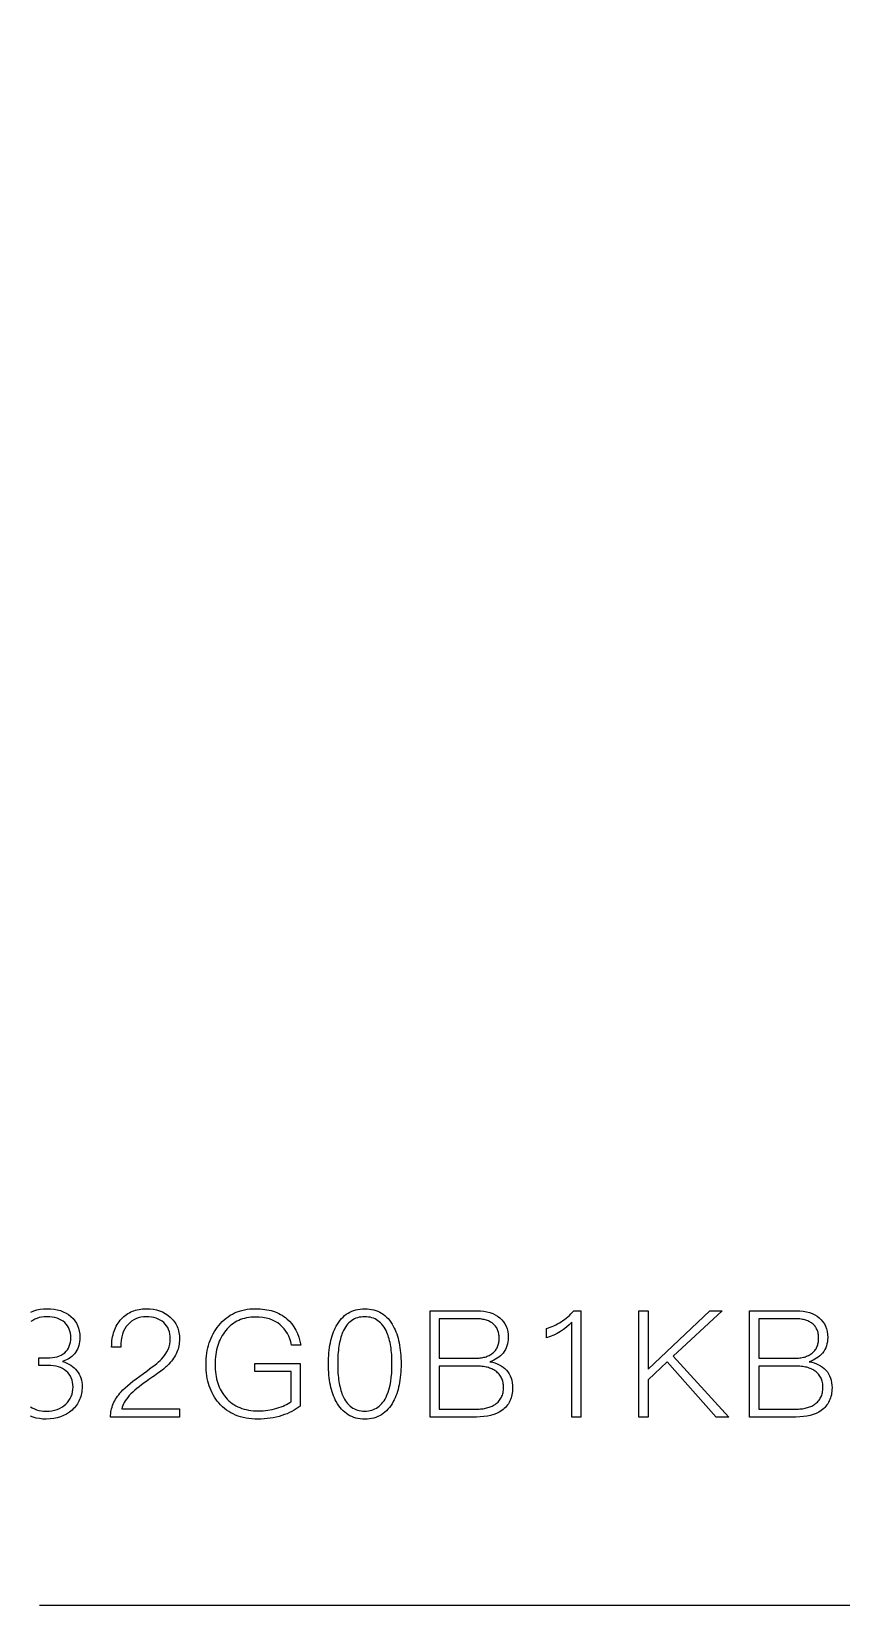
# Model space of a CAD drawing. Extents: x -100 to 100, y -100 to 100.
# Drawn here: x 0 to 24.97, y -100 to -51.48 of the extents above; entities that cross this region are included whole.
import ezdxf

# ---------------------------------------------------------------- set-up
doc = ezdxf.new("R2010")
doc.units = 0
doc.header["$MEASUREMENT"] = 0
doc.layers.get('0').update_dxf_attribs({"linetype": 'CONTINUOUS'})

msp = doc.modelspace()

# ---------------------------------------------------------------- linework, layer by layer
msp.add_lwpolyline([(100.000479, -0.249997), (100.000479, -95.99999), (100.000479, -95.99999, -0.414214), (96.000488, -99.99999), (96.000488, -99.99999), (0.250477, -99.99999)], format="xyb")
for points in [[(-0.034101, -93.874756), (0.02566, -93.911084), (0.02566, -93.911084), (0.08858, -93.941826), (0.08858, -93.941826), (0.154644, -93.966973), (0.154644, -93.966973), (0.223868, -93.986543), (0.223868, -93.986543), (0.296243, -94.000508), (0.296243, -94.000508), (0.371769, -94.008896), (0.371769, -94.008896), (0.450455, -94.011689), (0.450455, -94.011689), (0.541247, -94.00833), (0.541247, -94.00833), (0.627875, -93.998223), (0.627875, -93.998223), (0.710361, -93.981377), (0.710361, -93.981377), (0.788681, -93.957803), (0.788681, -93.957803), (0.862844, -93.9275), (0.862844, -93.9275), (0.932857, -93.890439), (0.932857, -93.890439), (0.998706, -93.84666), (0.998706, -93.84666), (1.060404, -93.796143), (1.060404, -93.796143), (1.111999, -93.740615), (1.111999, -93.740615), (1.156718, -93.681787), (1.156718, -93.681787), (1.194552, -93.619648), (1.194552, -93.619648), (1.225509, -93.554229), (1.225509, -93.554229), (1.249589, -93.485508), (1.249589, -93.485508), (1.266785, -93.413496), (1.266785, -93.413496), (1.277104, -93.338184), (1.277104, -93.338184), (1.280546, -93.25957), (1.280546, -93.25957), (1.277246, -93.185762), (1.277246, -93.185762), (1.267359, -93.115684), (1.267359, -93.115684), (1.250871, -93.049326), (1.250871, -93.049326), (1.227796, -92.986699), (1.227796, -92.986699), (1.198128, -92.927803), (1.198128, -92.927803), (1.161873, -92.872617), (1.161873, -92.872617), (1.119018, -92.821162), (1.119018, -92.821162), (1.069576, -92.773447), (1.069576, -92.773447), (1.016766, -92.732598), (1.016766, -92.732598), (0.959225, -92.697197), (0.959225, -92.697197), (0.896953, -92.667246), (0.896953, -92.667246), (0.82995, -92.642744), (0.82995, -92.642744), (0.758223, -92.623682), (0.758223, -92.623682), (0.681758, -92.610059), (0.681758, -92.610059), (0.600569, -92.601895), (0.600569, -92.601895), (0.514656, -92.59917), (0.514656, -92.59917), (0.22573, -92.59917), (0.22573, -92.59917), (0.22573, -92.369863), (0.22573, -92.369863), (0.487141, -92.369863), (0.487141, -92.369863), (0.570841, -92.367354), (0.570841, -92.367354), (0.649944, -92.359834), (0.649944, -92.359834), (0.724472, -92.347295), (0.724472, -92.347295), (0.794411, -92.329736), (0.794411, -92.329736), (0.85976, -92.307168), (0.85976, -92.307168), (0.920527, -92.27958), (0.920527, -92.27958), (0.976712, -92.246973), (0.976712, -92.246973), (1.028307, -92.209355), (1.028307, -92.209355), (1.071297, -92.16499), (1.071297, -92.16499), (1.108564, -92.116777), (1.108564, -92.116777), (1.140088, -92.064678), (1.140088, -92.064678), (1.165889, -92.008711), (1.165889, -92.008711), (1.185946, -91.948877), (1.185946, -91.948877), (1.200281, -91.885176), (1.200281, -91.885176), (1.208879, -91.817598), (1.208879, -91.817598), (1.21174, -91.746152), (1.21174, -91.746152), (1.208805, -91.675635), (1.208805, -91.675635), (1.199991, -91.608564), (1.199991, -91.608564), (1.185305, -91.544941), (1.185305, -91.544941), (1.164742, -91.484746), (1.164742, -91.484746), (1.1383, -91.427998), (1.1383, -91.427998), (1.105979, -91.374678), (1.105979, -91.374678), (1.067787, -91.324805), (1.067787, -91.324805), (1.02371, -91.278379), (1.02371, -91.278379), (0.972047, -91.236445), (0.972047, -91.236445), (0.915654, -91.200117), (0.915654, -91.200117), (0.854529, -91.169375), (0.854529, -91.169375), (0.788674, -91.144229), (0.788674, -91.144229), (0.718094, -91.124658), (0.718094, -91.124658), (0.642784, -91.110693), (0.642784, -91.110693), (0.562742, -91.102305), (0.562742, -91.102305), (0.47797, -91.099512), (0.47797, -91.099512), (0.393197, -91.102588), (0.393197, -91.102588), (0.313155, -91.111836), (0.313155, -91.111836), (0.237845, -91.127246), (0.237845, -91.127246), (0.167258, -91.148818), (0.167258, -91.148818), (0.10141, -91.176543), (0.10141, -91.176543), (0.040285, -91.210439), (0.040285, -91.210439), (-0.016108, -91.250498)], [(0.47797, -90.851855), (0.589833, -90.855596), (0.589833, -90.855596), (0.6961, -90.866768), (0.6961, -90.866768), (0.79678, -90.8854), (0.79678, -90.8854), (0.891872, -90.911475), (0.891872, -90.911475), (0.981368, -90.94501), (0.981368, -90.94501), (1.065277, -90.986006), (1.065277, -90.986006), (1.143605, -91.034453), (1.143605, -91.034453), (1.216337, -91.090342), (1.216337, -91.090342), (1.280822, -91.152539), (1.280822, -91.152539), (1.336716, -91.219893), (1.336716, -91.219893), (1.384012, -91.292412), (1.384012, -91.292412), (1.422711, -91.370088), (1.422711, -91.370088), (1.452804, -91.45293), (1.452804, -91.45293), (1.474306, -91.540928), (1.474306, -91.540928), (1.487203, -91.634092), (1.487203, -91.634092), (1.491502, -91.732402), (1.491502, -91.732402), (1.489423, -91.801406), (1.489423, -91.801406), (1.483195, -91.867402), (1.483195, -91.867402), (1.472801, -91.930391), (1.472801, -91.930391), (1.458257, -91.990371), (1.458257, -91.990371), (1.439549, -92.047344), (1.439549, -92.047344), (1.416691, -92.101299), (1.416691, -92.101299), (1.389675, -92.152246), (1.389675, -92.152246), (1.358509, -92.200186), (1.358509, -92.200186), (1.323178, -92.245107), (1.323178, -92.245107), (1.283698, -92.287031), (1.283698, -92.287031), (1.240052, -92.325938), (1.240052, -92.325938), (1.192257, -92.361836), (1.192257, -92.361836), (1.140304, -92.394736), (1.140304, -92.394736), (1.084201, -92.424609), (1.084201, -92.424609), (1.023933, -92.451484), (1.023933, -92.451484), (0.959516, -92.475342), (0.959516, -92.475342), (1.02859, -92.498916), (1.02859, -92.498916), (1.093656, -92.526074), (1.093656, -92.526074), (1.154706, -92.556816), (1.154706, -92.556816), (1.211748, -92.591143), (1.211748, -92.591143), (1.264773, -92.629053), (1.264773, -92.629053), (1.313783, -92.670547), (1.313783, -92.670547), (1.358785, -92.715615), (1.358785, -92.715615), (1.39977, -92.764277), (1.39977, -92.764277), (1.437396, -92.816006), (1.437396, -92.816006), (1.47, -92.870322), (1.47, -92.870322), (1.497589, -92.927227), (1.497589, -92.927227), (1.520164, -92.986699), (1.520164, -92.986699), (1.537718, -93.04876), (1.537718, -93.04876), (1.550257, -93.113389), (1.550257, -93.113389), (1.557782, -93.180605), (1.557782, -93.180605), (1.560293, -93.2504), (1.560293, -93.2504), (1.559094, -93.304824), (1.559094, -93.304824), (1.555495, -93.358037), (1.555495, -93.358037), (1.54949, -93.41002), (1.54949, -93.41002), (1.541086, -93.460791), (1.541086, -93.460791), (1.530282, -93.510342), (1.530282, -93.510342), (1.51708, -93.558672), (1.51708, -93.558672), (1.501478, -93.605791), (1.501478, -93.605791), (1.48347, -93.65168), (1.48347, -93.65168), (1.463071, -93.696367), (1.463071, -93.696367), (1.440264, -93.739824), (1.440264, -93.739824), (1.415059, -93.782061), (1.415059, -93.782061), (1.387455, -93.823086), (1.387455, -93.823086), (1.357444, -93.862891), (1.357444, -93.862891), (1.325041, -93.901475), (1.325041, -93.901475), (1.290232, -93.938848), (1.290232, -93.938848), (1.253024, -93.975), (1.253024, -93.975), (1.171336, -94.040566), (1.171336, -94.040566), (1.084484, -94.097393), (1.084484, -94.097393), (0.992477, -94.145479), (0.992477, -94.145479), (0.895306, -94.184814), (0.895306, -94.184814), (0.79298, -94.21542), (0.79298, -94.21542), (0.685491, -94.237275), (0.685491, -94.237275), (0.572845, -94.250391), (0.572845, -94.250391), (0.455044, -94.254766), (0.455044, -94.254766), (0.348344, -94.251182), (0.348344, -94.251182), (0.246085, -94.24043), (0.246085, -94.24043), (0.148274, -94.22252), (0.148274, -94.22252), (0.054903, -94.197432), (0.054903, -94.197432), (-0.034027, -94.165186)], [(-0.019334, -90.953975), (0.069804, -90.917217), (0.069804, -90.917217), (0.164106, -90.888623), (0.164106, -90.888623), (0.263572, -90.868193), (0.263572, -90.868193), (0.368193, -90.855947), (0.368193, -90.855947), (0.47797, -90.851855)], [(3.544241, -90.851855), (3.652953, -90.855879), (3.652953, -90.855879), (3.756635, -90.86791), (3.756635, -90.86791), (3.85531, -90.887979), (3.85531, -90.887979), (3.948964, -90.916064), (3.948964, -90.916064), (4.037611, -90.952178), (4.037611, -90.952178), (4.121229, -90.996328), (4.121229, -90.996328), (4.19984, -91.048496), (4.19984, -91.048496), (4.273437, -91.108682), (4.273437, -91.108682), (4.308417, -91.140898), (4.308417, -91.140898), (4.341148, -91.174463), (4.341148, -91.174463), (4.371621, -91.209395), (4.371621, -91.209395), (4.399836, -91.245693), (4.399836, -91.245693), (4.425794, -91.28335), (4.425794, -91.28335), (4.449494, -91.322373), (4.449494, -91.322373), (4.470937, -91.362744), (4.470937, -91.362744), (4.49013, -91.404492), (4.49013, -91.404492), (4.507057, -91.447588), (4.507057, -91.447588), (4.521728, -91.492061), (4.521728, -91.492061), (4.53414, -91.537881), (4.53414, -91.537881), (4.544295, -91.585068), (4.544295, -91.585068), (4.5522, -91.633613), (4.5522, -91.633613), (4.557841, -91.683525), (4.557841, -91.683525), (4.561223, -91.734795), (4.561223, -91.734795), (4.562356, -91.787432), (4.562356, -91.787432), (4.561082, -91.839883), (4.561082, -91.839883), (4.557267, -91.891768), (4.557267, -91.891768), (4.550904, -91.943066), (4.550904, -91.943066), (4.542001, -91.993809), (4.542001, -91.993809), (4.530557, -92.043965), (4.530557, -92.043965), (4.516564, -92.093545), (4.516564, -92.093545), (4.500031, -92.142568), (4.500031, -92.142568), (4.480951, -92.191006), (4.480951, -92.191006), (4.459329, -92.238877), (4.459329, -92.238877), (4.435167, -92.286172), (4.435167, -92.286172), (4.408456, -92.332881), (4.408456, -92.332881), (4.379198, -92.379033), (4.379198, -92.379033), (4.347399, -92.424609), (4.347399, -92.424609), (4.313059, -92.469609), (4.313059, -92.469609), (4.276171, -92.514033), (4.276171, -92.514033), (4.236743, -92.557891), (4.236743, -92.557891), (4.215285, -92.579814), (4.215285, -92.579814), (4.191026, -92.603184), (4.191026, -92.603184), (4.163973, -92.627969), (4.163973, -92.627969), (4.134126, -92.654209), (4.134126, -92.654209), (4.101485, -92.681865), (4.101485, -92.681865), (4.06605, -92.710957), (4.06605, -92.710957), (4.027821, -92.741484), (4.027821, -92.741484), (3.986798, -92.773447), (3.986798, -92.773447), (3.942981, -92.806836), (3.942981, -92.806836), (3.896371, -92.84166), (3.896371, -92.84166), (3.846958, -92.87792), (3.846958, -92.87792), (3.79476, -92.915605), (3.79476, -92.915605), (3.739759, -92.954736), (3.739759, -92.954736), (3.681973, -92.995293), (3.681973, -92.995293), (3.621385, -93.037285), (3.621385, -93.037285), (3.558002, -93.080713), (3.558002, -93.080713), (3.473282, -93.139404), (3.473282, -93.139404), (3.393404, -93.197363), (3.393404, -93.197363), (3.318362, -93.254629), (3.318362, -93.254629), (3.248155, -93.311162), (3.248155, -93.311162), (3.182784, -93.366982), (3.182784, -93.366982), (3.122248, -93.42209), (3.122248, -93.42209), (3.066555, -93.476475), (3.066555, -93.476475), (3.01569, -93.530146), (3.01569, -93.530146), (2.969667, -93.583105), (2.969667, -93.583105), (2.928481, -93.635342), (2.928481, -93.635342), (2.892137, -93.686865), (2.892137, -93.686865), (2.860621, -93.737666), (2.860621, -93.737666), (2.833947, -93.787764), (2.833947, -93.787764), (2.81211, -93.837139), (2.81211, -93.837139), (2.795108, -93.885791), (2.795108, -93.885791), (2.782941, -93.93373), (2.782941, -93.93373), (4.566945, -93.93373), (4.566945, -93.93373), (4.566945, -94.190557), (4.566945, -94.190557), (2.438992, -94.190557), (2.438992, -94.190557), (2.440266, -94.138066), (2.440266, -94.138066), (2.444081, -94.086074), (2.444081, -94.086074), (2.450444, -94.03459), (2.450444, -94.03459), (2.45934, -93.983604), (2.45934, -93.983604), (2.470791, -93.933125), (2.470791, -93.933125), (2.484783, -93.883145), (2.484783, -93.883145), (2.501316, -93.833662), (2.501316, -93.833662), (2.52039, -93.784678), (2.52039, -93.784678), (2.542019, -93.736201), (2.542019, -93.736201), (2.566181, -93.688223), (2.566181, -93.688223), (2.592892, -93.640762), (2.592892, -93.640762), (2.62215, -93.593779), (2.62215, -93.593779), (2.653942, -93.547314), (2.653942, -93.547314), (2.688289, -93.501348), (2.688289, -93.501348), (2.725176, -93.455879), (2.725176, -93.455879), (2.764605, -93.410908), (2.764605, -93.410908), (2.819493, -93.351934), (2.819493, -93.351934), (2.88327, -93.289668), (2.88327, -93.289668), (2.955928, -93.224102), (2.955928, -93.224102), (3.037475, -93.155234), (3.037475, -93.155234), (3.12791, -93.083076), (3.12791, -93.083076), (3.227227, -93.007627), (3.227227, -93.007627), (3.335431, -92.928867), (3.335431, -92.928867), (3.452524, -92.846816), (3.452524, -92.846816), (3.551483, -92.775811), (3.551483, -92.775811), (3.641985, -92.709531), (3.641985, -92.709531), (3.724031, -92.647969), (3.724031, -92.647969), (3.797628, -92.591152), (3.797628, -92.591152), (3.862761, -92.539053), (3.862761, -92.539053), (3.919445, -92.491689), (3.919445, -92.491689), (3.967673, -92.449043), (3.967673, -92.449043), (4.007444, -92.411143), (4.007444, -92.411143), (4.070856, -92.337119), (4.070856, -92.337119), (4.125818, -92.261807), (4.125818, -92.261807), (4.172325, -92.185205), (4.172325, -92.185205), (4.210375, -92.107314), (4.210375, -92.107314), (4.239969, -92.028125), (4.239969, -92.028125), (4.261114, -91.947656), (4.261114, -91.947656), (4.273795, -91.865889), (4.273795, -91.865889), (4.278026, -91.782842), (4.278026, -91.782842), (4.274868, -91.70373), (4.274868, -91.70373), (4.265413, -91.629209), (4.265413, -91.629209), (4.249647, -91.559277), (4.249647, -91.559277), (4.227571, -91.493916), (4.227571, -91.493916), (4.1992, -91.433154), (4.1992, -91.433154), (4.164517, -91.376973), (4.164517, -91.376973), (4.123524, -91.325381), (4.123524, -91.325381), (4.076235, -91.278379), (4.076235, -91.278379), (4.024714, -91.236445), (4.024714, -91.236445), (3.968745, -91.200117), (3.968745, -91.200117), (3.908336, -91.169375), (3.908336, -91.169375), (3.843486, -91.144229), (3.843486, -91.144229), (3.774189, -91.124658), (3.774189, -91.124658), (3.700457, -91.110693), (3.700457, -91.110693), (3.622278, -91.102305), (3.622278, -91.102305), (3.539651, -91.099512), (3.539651, -91.099512), (3.452592, -91.103242), (3.452592, -91.103242), (3.370255, -91.114414), (3.370255, -91.114414), (3.29265, -91.133047), (3.29265, -91.133047), (3.219768, -91.159131), (3.219768, -91.159131), (3.151625, -91.192666), (3.151625, -91.192666), (3.088206, -91.233652), (3.088206, -91.233652), (3.029518, -91.2821), (3.029518, -91.2821), (2.975561, -91.337998), (2.975561, -91.337998), (2.923965, -91.401045), (2.923965, -91.401045), (2.879254, -91.470986), (2.879254, -91.470986), (2.841421, -91.547803), (2.841421, -91.547803), (2.810463, -91.631504), (2.810463, -91.631504), (2.78639, -91.72208), (2.78639, -91.72208), (2.769187, -91.819531), (2.769187, -91.819531), (2.758875, -91.923867), (2.758875, -91.923867), (2.755433, -92.035088), (2.755433, -92.035088), (2.471097, -92.035088), (2.471097, -92.035088), (2.472274, -91.967207), (2.472274, -91.967207), (2.47582, -91.901152), (2.47582, -91.901152), (2.481736, -91.836934), (2.481736, -91.836934), (2.490014, -91.774531), (2.490014, -91.774531), (2.500653, -91.713965), (2.500653, -91.713965), (2.513654, -91.655215), (2.513654, -91.655215), (2.529025, -91.598301), (2.529025, -91.598301), (2.546765, -91.543223), (2.546765, -91.543223), (2.566859, -91.489951), (2.566859, -91.489951), (2.589323, -91.438525), (2.589323, -91.438525), (2.614155, -91.388916), (2.614155, -91.388916), (2.64135, -91.341143), (2.64135, -91.341143), (2.670906, -91.295186), (2.670906, -91.295186), (2.702832, -91.251064), (2.702832, -91.251064), (2.73712, -91.20877), (2.73712, -91.20877), (2.773777, -91.168301), (2.773777, -91.168301), (2.810642, -91.12998), (2.810642, -91.12998), (2.849013, -91.094141), (2.849013, -91.094141), (2.888896, -91.060762), (2.888896, -91.060762), (2.930276, -91.029863), (2.930276, -91.029863), (2.973162, -91.001426), (2.973162, -91.001426), (3.017552, -90.975469), (3.017552, -90.975469), (3.063455, -90.951982), (3.063455, -90.951982), (3.110856, -90.930967), (3.110856, -90.930967), (3.159761, -90.912432), (3.159761, -90.912432), (3.210172, -90.896357), (3.210172, -90.896357), (3.262088, -90.882764), (3.262088, -90.882764), (3.315508, -90.871641), (3.315508, -90.871641), (3.370434, -90.862988), (3.370434, -90.862988), (3.426865, -90.856807), (3.426865, -90.856807), (3.4848, -90.853096), (3.4848, -90.853096), (3.544241, -90.851855)], [(6.904021, -90.851855), (6.978743, -90.853066), (6.978743, -90.853066), (7.051565, -90.85666), (7.051565, -90.85666), (7.122495, -90.862666), (7.122495, -90.862666), (7.191517, -90.871064), (7.191517, -90.871064), (7.258646, -90.881865), (7.258646, -90.881865), (7.323868, -90.895068), (7.323868, -90.895068), (7.387198, -90.910674), (7.387198, -90.910674), (7.448629, -90.928682), (7.448629, -90.928682), (7.508159, -90.949082), (7.508159, -90.949082), (7.565789, -90.971885), (7.565789, -90.971885), (7.621519, -90.99709), (7.621519, -90.99709), (7.67535, -91.024697), (7.67535, -91.024697), (7.727288, -91.054707), (7.727288, -91.054707), (7.777318, -91.087119), (7.777318, -91.087119), (7.825457, -91.121924), (7.825457, -91.121924), (7.871695, -91.159131), (7.871695, -91.159131), (7.951595, -91.235098), (7.951595, -91.235098), (8.023895, -91.318506), (8.023895, -91.318506), (8.088604, -91.409365), (8.088604, -91.409365), (8.145712, -91.507686), (8.145712, -91.507686), (8.195229, -91.613447), (8.195229, -91.613447), (8.237153, -91.72667), (8.237153, -91.72667), (8.271478, -91.847334), (8.271478, -91.847334), (8.298203, -91.975469), (8.298203, -91.975469), (8.013867, -91.975469), (8.013867, -91.975469), (7.991359, -91.877363), (7.991359, -91.877363), (7.962838, -91.784854), (7.962838, -91.784854), (7.928304, -91.69793), (7.928304, -91.69793), (7.887744, -91.616592), (7.887744, -91.616592), (7.84117, -91.54085), (7.84117, -91.54085), (7.788569, -91.470693), (7.788569, -91.470693), (7.729955, -91.406133), (7.729955, -91.406133), (7.665321, -91.347168), (7.665321, -91.347168), (7.591225, -91.29127), (7.591225, -91.29127), (7.511116, -91.242832), (7.511116, -91.242832), (7.42498, -91.201846), (7.42498, -91.201846), (7.332824, -91.168311), (7.332824, -91.168311), (7.234655, -91.142227), (7.234655, -91.142227), (7.130466, -91.123584), (7.130466, -91.123584), (7.02025, -91.112402), (7.02025, -91.112402), (6.904021, -91.108682), (6.904021, -91.108682), (6.833278, -91.110293), (6.833278, -91.110293), (6.764367, -91.115137), (6.764367, -91.115137), (6.697275, -91.123193), (6.697275, -91.123193), (6.632015, -91.134482), (6.632015, -91.134482), (6.568574, -91.148984), (6.568574, -91.148984), (6.506972, -91.166729), (6.506972, -91.166729), (6.447189, -91.187686), (6.447189, -91.187686), (6.389238, -91.211875), (6.389238, -91.211875), (6.333105, -91.239277), (6.333105, -91.239277), (6.278813, -91.269922), (6.278813, -91.269922), (6.226339, -91.30377), (6.226339, -91.30377), (6.175697, -91.340859), (6.175697, -91.340859), (6.12688, -91.381162), (6.12688, -91.381162), (6.07989, -91.424697), (6.07989, -91.424697), (6.034724, -91.471445), (6.034724, -91.471445), (5.991392, -91.521436), (5.991392, -91.521436), (5.951404, -91.572295), (5.951404, -91.572295), (5.914003, -91.625127), (5.914003, -91.625127), (5.879171, -91.679922), (5.879171, -91.679922), (5.846925, -91.736699), (5.846925, -91.736699), (5.817264, -91.795439), (5.817264, -91.795439), (5.790174, -91.856152), (5.790174, -91.856152), (5.765669, -91.918838), (5.765669, -91.918838), (5.743742, -91.983486), (5.743742, -91.983486), (5.724393, -92.050117), (5.724393, -92.050117), (5.707629, -92.118701), (5.707629, -92.118701), (5.693436, -92.189268), (5.693436, -92.189268), (5.681827, -92.261807), (5.681827, -92.261807), (5.672805, -92.336309), (5.672805, -92.336309), (5.666353, -92.412783), (5.666353, -92.412783), (5.662486, -92.49123), (5.662486, -92.49123), (5.661197, -92.57165), (5.661197, -92.57165), (5.662486, -92.650332), (5.662486, -92.650332), (5.666353, -92.727002), (5.666353, -92.727002), (5.672805, -92.80168), (5.672805, -92.80168), (5.681827, -92.874336), (5.681827, -92.874336), (5.693436, -92.94499), (5.693436, -92.94499), (5.707629, -93.013633), (5.707629, -93.013633), (5.724393, -93.080283), (5.724393, -93.080283), (5.743742, -93.144912), (5.743742, -93.144912), (5.765669, -93.207549), (5.765669, -93.207549), (5.790174, -93.268174), (5.790174, -93.268174), (5.817264, -93.326787), (5.817264, -93.326787), (5.846925, -93.383398), (5.846925, -93.383398), (5.879171, -93.437998), (5.879171, -93.437998), (5.914003, -93.490596), (5.914003, -93.490596), (5.951404, -93.541191), (5.951404, -93.541191), (5.991392, -93.589775), (5.991392, -93.589775), (6.036714, -93.639756), (6.036714, -93.639756), (6.084405, -93.686514), (6.084405, -93.686514), (6.134458, -93.730039), (6.134458, -93.730039), (6.186873, -93.770352), (6.186873, -93.770352), (6.241657, -93.807441), (6.241657, -93.807441), (6.298802, -93.841289), (6.298802, -93.841289), (6.358318, -93.871934), (6.358318, -93.871934), (6.420195, -93.899336), (6.420195, -93.899336), (6.484434, -93.923516), (6.484434, -93.923516), (6.551042, -93.944482), (6.551042, -93.944482), (6.620012, -93.962217), (6.620012, -93.962217), (6.691344, -93.976729), (6.691344, -93.976729), (6.765045, -93.988008), (6.765045, -93.988008), (6.841108, -93.996074), (6.841108, -93.996074), (6.91954, -94.000918), (6.91954, -94.000918), (7.000334, -94.00252), (7.000334, -94.00252), (7.141933, -93.997363), (7.141933, -93.997363), (7.282376, -93.981885), (7.282376, -93.981885), (7.421687, -93.956084), (7.421687, -93.956084), (7.559843, -93.919971), (7.559843, -93.919971), (7.627986, -93.897764), (7.627986, -93.897764), (7.692553, -93.874688), (7.692553, -93.874688), (7.753536, -93.850752), (7.753536, -93.850752), (7.810928, -93.825957), (7.810928, -93.825957), (7.864744, -93.800303), (7.864744, -93.800303), (7.914976, -93.773789), (7.914976, -93.773789), (7.961624, -93.746416), (7.961624, -93.746416), (8.004695, -93.718174), (8.004695, -93.718174), (8.004695, -92.787197), (8.004695, -92.787197), (6.885685, -92.787197), (6.885685, -92.787197), (6.885685, -92.539551), (6.885685, -92.539551), (8.284442, -92.539551), (8.284442, -92.539551), (8.284442, -93.851182), (8.284442, -93.851182), (8.223467, -93.896895), (8.223467, -93.896895), (8.159764, -93.940039), (8.159764, -93.940039), (8.093335, -93.980596), (8.093335, -93.980596), (8.024186, -94.018574), (8.024186, -94.018574), (7.95231, -94.053965), (7.95231, -94.053965), (7.877715, -94.086787), (7.877715, -94.086787), (7.800393, -94.117031), (7.800393, -94.117031), (7.720351, -94.144697), (7.720351, -94.144697), (7.630497, -94.170488), (7.630497, -94.170488), (7.539772, -94.192852), (7.539772, -94.192852), (7.448196, -94.211768), (7.448196, -94.211768), (7.355757, -94.227246), (7.355757, -94.227246), (7.262461, -94.239277), (7.262461, -94.239277), (7.1683, -94.247881), (7.1683, -94.247881), (7.073283, -94.253037), (7.073283, -94.253037), (6.977402, -94.254766), (6.977402, -94.254766), (6.882422, -94.252813), (6.882422, -94.252813), (6.790087, -94.246953), (6.790087, -94.246953), (6.700404, -94.237188), (6.700404, -94.237188), (6.613381, -94.223525), (6.613381, -94.223525), (6.529003, -94.205947), (6.529003, -94.205947), (6.447271, -94.184463), (6.447271, -94.184463), (6.368198, -94.159082), (6.368198, -94.159082), (6.291777, -94.129785), (6.291777, -94.129785), (6.218001, -94.096592), (6.218001, -94.096592), (6.146885, -94.059492), (6.146885, -94.059492), (6.078415, -94.018486), (6.078415, -94.018486), (6.012596, -93.973574), (6.012596, -93.973574), (5.94943, -93.924756), (5.94943, -93.924756), (5.888917, -93.872031), (5.888917, -93.872031), (5.831055, -93.81541), (5.831055, -93.81541), (5.775847, -93.754873), (5.775847, -93.754873), (5.728081, -93.697041), (5.728081, -93.697041), (5.683407, -93.637061), (5.683407, -93.637061), (5.641803, -93.574941), (5.641803, -93.574941), (5.603291, -93.510664), (5.603291, -93.510664), (5.567856, -93.444238), (5.567856, -93.444238), (5.535498, -93.375664), (5.535498, -93.375664), (5.506225, -93.304932), (5.506225, -93.304932), (5.480036, -93.232061), (5.480036, -93.232061), (5.456924, -93.157031), (5.456924, -93.157031), (5.436897, -93.079854), (5.436897, -93.079854), (5.419948, -93.000527), (5.419948, -93.000527), (5.406082, -92.919053), (5.406082, -92.919053), (5.395301, -92.83543), (5.395301, -92.83543), (5.387597, -92.749648), (5.387597, -92.749648), (5.382977, -92.661719), (5.382977, -92.661719), (5.381435, -92.57165), (5.381435, -92.57165), (5.382955, -92.481514), (5.382955, -92.481514), (5.387523, -92.393369), (5.387523, -92.393369), (5.395137, -92.307236), (5.395137, -92.307236), (5.405798, -92.223115), (5.405798, -92.223115), (5.4195, -92.140996), (5.4195, -92.140996), (5.436249, -92.060879), (5.436249, -92.060879), (5.456046, -91.982773), (5.456046, -91.982773), (5.478889, -91.90667), (5.478889, -91.90667), (5.504772, -91.832578), (5.504772, -91.832578), (5.53371, -91.760488), (5.53371, -91.760488), (5.565688, -91.69041), (5.565688, -91.69041), (5.600706, -91.622334), (5.600706, -91.622334), (5.638778, -91.55627), (5.638778, -91.55627), (5.679891, -91.492197), (5.679891, -91.492197), (5.72405, -91.430146), (5.72405, -91.430146), (5.771257, -91.370088), (5.771257, -91.370088), (5.824588, -91.307344), (5.824588, -91.307344), (5.880244, -91.248633), (5.880244, -91.248633), (5.938239, -91.193975), (5.938239, -91.193975), (5.99856, -91.143369), (5.99856, -91.143369), (6.061204, -91.096807), (6.061204, -91.096807), (6.12618, -91.054297), (6.12618, -91.054297), (6.193481, -91.01584), (6.193481, -91.01584), (6.263122, -90.981426), (6.263122, -90.981426), (6.33508, -90.951055), (6.33508, -90.951055), (6.40937, -90.924736), (6.40937, -90.924736), (6.485991, -90.902471), (6.485991, -90.902471), (6.564938, -90.884258), (6.564938, -90.884258), (6.646216, -90.870078), (6.646216, -90.870078), (6.729826, -90.859961), (6.729826, -90.859961), (6.815761, -90.853887), (6.815761, -90.853887), (6.904021, -90.851855)], [(10.272972, -90.851855), (10.345742, -90.853975), (10.345742, -90.853975), (10.41615, -90.860313), (10.41615, -90.860313), (10.484188, -90.870889), (10.484188, -90.870889), (10.549866, -90.885684), (10.549866, -90.885684), (10.613174, -90.904717), (10.613174, -90.904717), (10.674119, -90.927969), (10.674119, -90.927969), (10.732695, -90.955439), (10.732695, -90.955439), (10.788917, -90.987158), (10.788917, -90.987158), (10.842762, -91.023086), (10.842762, -91.023086), (10.894254, -91.063252), (10.894254, -91.063252), (10.943375, -91.107646), (10.943375, -91.107646), (10.990135, -91.15627), (10.990135, -91.15627), (11.034526, -91.209111), (11.034526, -91.209111), (11.076555, -91.266182), (11.076555, -91.266182), (11.116215, -91.32749), (11.116215, -91.32749), (11.153512, -91.393027), (11.153512, -91.393027), (11.18239, -91.44915), (11.18239, -91.44915), (11.209406, -91.507461), (11.209406, -91.507461), (11.234559, -91.567959), (11.234559, -91.567959), (11.257842, -91.630635), (11.257842, -91.630635), (11.27927, -91.695508), (11.27927, -91.695508), (11.298828, -91.762568), (11.298828, -91.762568), (11.316531, -91.831807), (11.316531, -91.831807), (11.332363, -91.903232), (11.332363, -91.903232), (11.34634, -91.976846), (11.34634, -91.976846), (11.358447, -92.052637), (11.358447, -92.052637), (11.3687, -92.130615), (11.3687, -92.130615), (11.377081, -92.210781), (11.377081, -92.210781), (11.383601, -92.293145), (11.383601, -92.293145), (11.388257, -92.377676), (11.388257, -92.377676), (11.391051, -92.464404), (11.391051, -92.464404), (11.391982, -92.553311), (11.391982, -92.553311), (11.391051, -92.641143), (11.391051, -92.641143), (11.388257, -92.726934), (11.388257, -92.726934), (11.383601, -92.810693), (11.383601, -92.810693), (11.377081, -92.892402), (11.377081, -92.892402), (11.3687, -92.972061), (11.3687, -92.972061), (11.358447, -93.049688), (11.358447, -93.049688), (11.34634, -93.125273), (11.34634, -93.125273), (11.332363, -93.198809), (11.332363, -93.198809), (11.316531, -93.270303), (11.316531, -93.270303), (11.298828, -93.339756), (11.298828, -93.339756), (11.27927, -93.407168), (11.27927, -93.407168), (11.257842, -93.472539), (11.257842, -93.472539), (11.234559, -93.535859), (11.234559, -93.535859), (11.209406, -93.597148), (11.209406, -93.597148), (11.18239, -93.656387), (11.18239, -93.656387), (11.153512, -93.713594), (11.153512, -93.713594), (11.115677, -93.779121), (11.115677, -93.779121), (11.075549, -93.84043), (11.075549, -93.84043), (11.033125, -93.89751), (11.033125, -93.89751), (10.988407, -93.950352), (10.988407, -93.950352), (10.941401, -93.998975), (10.941401, -93.998975), (10.892101, -94.043369), (10.892101, -94.043369), (10.840505, -94.083535), (10.840505, -94.083535), (10.786622, -94.119463), (10.786622, -94.119463), (10.730438, -94.151172), (10.730438, -94.151172), (10.671965, -94.178662), (10.671965, -94.178662), (10.611199, -94.201914), (10.611199, -94.201914), (10.548145, -94.220938), (10.548145, -94.220938), (10.482788, -94.235732), (10.482788, -94.235732), (10.415144, -94.246309), (10.415144, -94.246309), (10.345205, -94.252646), (10.345205, -94.252646), (10.272972, -94.254766), (10.272972, -94.254766), (10.200739, -94.252646), (10.200739, -94.252646), (10.1308, -94.246309), (10.1308, -94.246309), (10.063157, -94.235732), (10.063157, -94.235732), (9.997808, -94.220938), (9.997808, -94.220938), (9.934745, -94.201914), (9.934745, -94.201914), (9.873979, -94.178662), (9.873979, -94.178662), (9.815507, -94.151172), (9.815507, -94.151172), (9.759329, -94.119463), (9.759329, -94.119463), (9.705439, -94.083535), (9.705439, -94.083535), (9.653851, -94.043369), (9.653851, -94.043369), (9.604551, -93.998975), (9.604551, -93.998975), (9.557538, -93.950352), (9.557538, -93.950352), (9.512827, -93.89751), (9.512827, -93.89751), (9.470403, -93.84043), (9.470403, -93.84043), (9.430282, -93.779121), (9.430282, -93.779121), (9.39244, -93.713594), (9.39244, -93.713594), (9.363562, -93.657998), (9.363562, -93.657998), (9.336546, -93.600166), (9.336546, -93.600166), (9.311393, -93.540059), (9.311393, -93.540059), (9.28811, -93.477695), (9.28811, -93.477695), (9.266682, -93.413076), (9.266682, -93.413076), (9.247117, -93.346211), (9.247117, -93.346211), (9.229421, -93.27707), (9.229421, -93.27707), (9.213582, -93.205684), (9.213582, -93.205684), (9.199612, -93.132041), (9.199612, -93.132041), (9.187497, -93.056133), (9.187497, -93.056133), (9.177253, -92.977969), (9.177253, -92.977969), (9.168871, -92.897559), (9.168871, -92.897559), (9.162344, -92.814873), (9.162344, -92.814873), (9.157687, -92.729951), (9.157687, -92.729951), (9.154893, -92.642764), (9.154893, -92.642764), (9.153962, -92.553311), (9.153962, -92.553311), (9.154893, -92.46333), (9.154893, -92.46333), (9.157687, -92.375674), (9.157687, -92.375674), (9.162344, -92.290342), (9.162344, -92.290342), (9.168871, -92.207344), (9.168871, -92.207344), (9.177253, -92.12668), (9.177253, -92.12668), (9.187497, -92.04834), (9.187497, -92.04834), (9.199612, -91.972324), (9.199612, -91.972324), (9.213582, -91.898643), (9.213582, -91.898643), (9.229421, -91.827285), (9.229421, -91.827285), (9.247117, -91.758262), (9.247117, -91.758262), (9.266682, -91.691572), (9.266682, -91.691572), (9.28811, -91.627207), (9.28811, -91.627207), (9.311393, -91.565166), (9.311393, -91.565166), (9.336546, -91.505449), (9.336546, -91.505449), (9.363562, -91.448076), (9.363562, -91.448076), (9.39244, -91.393027), (9.39244, -91.393027), (9.429745, -91.32749), (9.429745, -91.32749), (9.469405, -91.266182), (9.469405, -91.266182), (9.511434, -91.209111), (9.511434, -91.209111), (9.555824, -91.15627), (9.555824, -91.15627), (9.602584, -91.107646), (9.602584, -91.107646), (9.651705, -91.063252), (9.651705, -91.063252), (9.703189, -91.023086), (9.703189, -91.023086), (9.757042, -90.987158), (9.757042, -90.987158), (9.813257, -90.955439), (9.813257, -90.955439), (9.871833, -90.927969), (9.871833, -90.927969), (9.932779, -90.904717), (9.932779, -90.904717), (9.996094, -90.885684), (9.996094, -90.885684), (10.061763, -90.870889), (10.061763, -90.870889), (10.129802, -90.860313), (10.129802, -90.860313), (10.200203, -90.853975), (10.200203, -90.853975), (10.272972, -90.851855)], [(10.272972, -91.099512), (10.214411, -91.101406), (10.214411, -91.101406), (10.157965, -91.107109), (10.157965, -91.107109), (10.103628, -91.116602), (10.103628, -91.116602), (10.051407, -91.129893), (10.051407, -91.129893), (10.001302, -91.146982), (10.001302, -91.146982), (9.953312, -91.167871), (9.953312, -91.167871), (9.907432, -91.192559), (9.907432, -91.192559), (9.863667, -91.221045), (9.863667, -91.221045), (9.822018, -91.25333), (9.822018, -91.25333), (9.782478, -91.289404), (9.782478, -91.289404), (9.745054, -91.329287), (9.745054, -91.329287), (9.709745, -91.372959), (9.709745, -91.372959), (9.676546, -91.42043), (9.676546, -91.42043), (9.645469, -91.471699), (9.645469, -91.471699), (9.616501, -91.526777), (9.616501, -91.526777), (9.589642, -91.585645), (9.589642, -91.585645), (9.571321, -91.631348), (9.571321, -91.631348), (9.554177, -91.679014), (9.554177, -91.679014), (9.538211, -91.728652), (9.538211, -91.728652), (9.523436, -91.780264), (9.523436, -91.780264), (9.509839, -91.833848), (9.509839, -91.833848), (9.497419, -91.889395), (9.497419, -91.889395), (9.486191, -91.946924), (9.486191, -91.946924), (9.47614, -92.006416), (9.47614, -92.006416), (9.467274, -92.067881), (9.467274, -92.067881), (9.459585, -92.131318), (9.459585, -92.131318), (9.45308, -92.196729), (9.45308, -92.196729), (9.447761, -92.264102), (9.447761, -92.264102), (9.443626, -92.333447), (9.443626, -92.333447), (9.440668, -92.404756), (9.440668, -92.404756), (9.438895, -92.478057), (9.438895, -92.478057), (9.438306, -92.553311), (9.438306, -92.553311), (9.438895, -92.6275), (9.438895, -92.6275), (9.440668, -92.699854), (9.440668, -92.699854), (9.443626, -92.770381), (9.443626, -92.770381), (9.447761, -92.839082), (9.447761, -92.839082), (9.45308, -92.905957), (9.45308, -92.905957), (9.459585, -92.971006), (9.459585, -92.971006), (9.467274, -93.034229), (9.467274, -93.034229), (9.47614, -93.095625), (9.47614, -93.095625), (9.486191, -93.155186), (9.486191, -93.155186), (9.497419, -93.21293), (9.497419, -93.21293), (9.509839, -93.268838), (9.509839, -93.268838), (9.523436, -93.32292), (9.523436, -93.32292), (9.538211, -93.375176), (9.538211, -93.375176), (9.554177, -93.425605), (9.554177, -93.425605), (9.571321, -93.474209), (9.571321, -93.474209), (9.589642, -93.520986), (9.589642, -93.520986), (9.616501, -93.579854), (9.616501, -93.579854), (9.645469, -93.634922), (9.645469, -93.634922), (9.676546, -93.686182), (9.676546, -93.686182), (9.709745, -93.733662), (9.709745, -93.733662), (9.745054, -93.777334), (9.745054, -93.777334), (9.782478, -93.817207), (9.782478, -93.817207), (9.822018, -93.853291), (9.822018, -93.853291), (9.863667, -93.885576), (9.863667, -93.885576), (9.907432, -93.914063), (9.907432, -93.914063), (9.953312, -93.93875), (9.953312, -93.93875), (10.001302, -93.959639), (10.001302, -93.959639), (10.051407, -93.976729), (10.051407, -93.976729), (10.103628, -93.99002), (10.103628, -93.99002), (10.157965, -93.999512), (10.157965, -93.999512), (10.214411, -94.005215), (10.214411, -94.005215), (10.272972, -94.007109), (10.272972, -94.007109), (10.330461, -94.005215), (10.330461, -94.005215), (10.385983, -93.999512), (10.385983, -93.999512), (10.43953, -93.99002), (10.43953, -93.99002), (10.491104, -93.976729), (10.491104, -93.976729), (10.540709, -93.959639), (10.540709, -93.959639), (10.588348, -93.93875), (10.588348, -93.93875), (10.634012, -93.914063), (10.634012, -93.914063), (10.677703, -93.885576), (10.677703, -93.885576), (10.719426, -93.853291), (10.719426, -93.853291), (10.759175, -93.817207), (10.759175, -93.817207), (10.796957, -93.777334), (10.796957, -93.777334), (10.832772, -93.733662), (10.832772, -93.733662), (10.866613, -93.686182), (10.866613, -93.686182), (10.898478, -93.634922), (10.898478, -93.634922), (10.928378, -93.579854), (10.928378, -93.579854), (10.956302, -93.520986), (10.956302, -93.520986), (10.992855, -93.423594), (10.992855, -93.423594), (11.024528, -93.319473), (11.024528, -93.319473), (11.051327, -93.208623), (11.051327, -93.208623), (11.073254, -93.091035), (11.073254, -93.091035), (11.090309, -92.966709), (11.090309, -92.966709), (11.10249, -92.835645), (11.10249, -92.835645), (11.109799, -92.697842), (11.109799, -92.697842), (11.112235, -92.553311), (11.112235, -92.553311), (11.111625, -92.479121), (11.111625, -92.479121), (11.109799, -92.406768), (11.109799, -92.406768), (11.106752, -92.33624), (11.106752, -92.33624), (11.10249, -92.267539), (11.10249, -92.267539), (11.097007, -92.200664), (11.097007, -92.200664), (11.090309, -92.135615), (11.090309, -92.135615), (11.082389, -92.072402), (11.082389, -92.072402), (11.073254, -92.011006), (11.073254, -92.011006), (11.062898, -91.951436), (11.062898, -91.951436), (11.051327, -91.893691), (11.051327, -91.893691), (11.038534, -91.837783), (11.038534, -91.837783), (11.024528, -91.783701), (11.024528, -91.783701), (11.009298, -91.731445), (11.009298, -91.731445), (10.992855, -91.681016), (10.992855, -91.681016), (10.975189, -91.632422), (10.975189, -91.632422), (10.956302, -91.585645), (10.956302, -91.585645), (10.928914, -91.526777), (10.928914, -91.526777), (10.899476, -91.471699), (10.899476, -91.471699), (10.868005, -91.42043), (10.868005, -91.42043), (10.834485, -91.372959), (10.834485, -91.372959), (10.798923, -91.329287), (10.798923, -91.329287), (10.761328, -91.289404), (10.761328, -91.289404), (10.721683, -91.25333), (10.721683, -91.25333), (10.679998, -91.221045), (10.679998, -91.221045), (10.636262, -91.192559), (10.636262, -91.192559), (10.590493, -91.167871), (10.590493, -91.167871), (10.542683, -91.146982), (10.542683, -91.146982), (10.492823, -91.129893), (10.492823, -91.129893), (10.440923, -91.116602), (10.440923, -91.116602), (10.386981, -91.107109), (10.386981, -91.107109), (10.330997, -91.101406), (10.330997, -91.101406), (10.272972, -91.099512)], [(12.289032, -90.916074), (13.729066, -90.916074), (13.729066, -90.916074), (13.838418, -90.919443), (13.838418, -90.919443), (13.94175, -90.929541), (13.94175, -90.929541), (14.039063, -90.946387), (14.039063, -90.946387), (14.130354, -90.969961), (14.130354, -90.969961), (14.215626, -91.000264), (14.215626, -91.000264), (14.294878, -91.037314), (14.294878, -91.037314), (14.368116, -91.081094), (14.368116, -91.081094), (14.435336, -91.131611), (14.435336, -91.131611), (14.496602, -91.189229), (14.496602, -91.189229), (14.549695, -91.252002), (14.549695, -91.252002), (14.594629, -91.319932), (14.594629, -91.319932), (14.631383, -91.393027), (14.631383, -91.393027), (14.659978, -91.471279), (14.659978, -91.471279), (14.6804, -91.554688), (14.6804, -91.554688), (14.692649, -91.643252), (14.692649, -91.643252), (14.696732, -91.736982), (14.696732, -91.736982), (14.694229, -91.805703), (14.694229, -91.805703), (14.686704, -91.871982), (14.686704, -91.871982), (14.674164, -91.93584), (14.674164, -91.93584), (14.656611, -91.997246), (14.656611, -91.997246), (14.634036, -92.056221), (14.634036, -92.056221), (14.606447, -92.112754), (14.606447, -92.112754), (14.573843, -92.166855), (14.573843, -92.166855), (14.536224, -92.218516), (14.536224, -92.218516), (14.495737, -92.263809), (14.495737, -92.263809), (14.452241, -92.305664), (14.452241, -92.305664), (14.405735, -92.344072), (14.405735, -92.344072), (14.356218, -92.379043), (14.356218, -92.379043), (14.303691, -92.410576), (14.303691, -92.410576), (14.248163, -92.438662), (14.248163, -92.438662), (14.189615, -92.463311), (14.189615, -92.463311), (14.128066, -92.484521), (14.128066, -92.484521), (14.206312, -92.500645), (14.206312, -92.500645), (14.280551, -92.521494), (14.280551, -92.521494), (14.350771, -92.54708), (14.350771, -92.54708), (14.416985, -92.577393), (14.416985, -92.577393), (14.479182, -92.612432), (14.479182, -92.612432), (14.537372, -92.652197), (14.537372, -92.652197), (14.591545, -92.696699), (14.591545, -92.696699), (14.641702, -92.745928), (14.641702, -92.745928), (14.685773, -92.801533), (14.685773, -92.801533), (14.723964, -92.860576), (14.723964, -92.860576), (14.756284, -92.923066), (14.756284, -92.923066), (14.782727, -92.988994), (14.782727, -92.988994), (14.80329, -93.058359), (14.80329, -93.058359), (14.817983, -93.131162), (14.817983, -93.131162), (14.826797, -93.207402), (14.826797, -93.207402), (14.829733, -93.2871), (14.829733, -93.2871), (14.828429, -93.344111), (14.828429, -93.344111), (14.824502, -93.399375), (14.824502, -93.399375), (14.817968, -93.452891), (14.817968, -93.452891), (14.808811, -93.504648), (14.808811, -93.504648), (14.79704, -93.554639), (14.79704, -93.554639), (14.782653, -93.602891), (14.782653, -93.602891), (14.765658, -93.649375), (14.765658, -93.649375), (14.74604, -93.694102), (14.74604, -93.694102), (14.723807, -93.73708), (14.723807, -93.73708), (14.69896, -93.778301), (14.69896, -93.778301), (14.671497, -93.817773), (14.671497, -93.817773), (14.641418, -93.855479), (14.641418, -93.855479), (14.608726, -93.891436), (14.608726, -93.891436), (14.573411, -93.925635), (14.573411, -93.925635), (14.535487, -93.958076), (14.535487, -93.958076), (14.49494, -93.98876), (14.49494, -93.98876), (14.418557, -94.036055), (14.418557, -94.036055), (14.336154, -94.077041), (14.336154, -94.077041), (14.247731, -94.111729), (14.247731, -94.111729), (14.153279, -94.140107), (14.153279, -94.140107), (14.052816, -94.162178), (14.052816, -94.162178), (13.946339, -94.177939), (13.946339, -94.177939), (13.833835, -94.187402), (13.833835, -94.187402), (13.715311, -94.190557), (13.715311, -94.190557), (12.289032, -94.190557), (12.289032, -94.190557), (12.289032, -90.916074)], [(12.568787, -91.159131), (12.568787, -92.379043), (12.568787, -92.379043), (13.669453, -92.379043), (13.669453, -92.379043), (13.712428, -92.378428), (13.712428, -92.378428), (13.754226, -92.376602), (13.754226, -92.376602), (13.794832, -92.373555), (13.794832, -92.373555), (13.834268, -92.369297), (13.834268, -92.369297), (13.872512, -92.363809), (13.872512, -92.363809), (13.909579, -92.357109), (13.909579, -92.357109), (13.94546, -92.349189), (13.94546, -92.349189), (13.980157, -92.340059), (13.980157, -92.340059), (14.013678, -92.329707), (14.013678, -92.329707), (14.046013, -92.318135), (14.046013, -92.318135), (14.077164, -92.305342), (14.077164, -92.305342), (14.10713, -92.291328), (14.10713, -92.291328), (14.135919, -92.276104), (14.135919, -92.276104), (14.163531, -92.259658), (14.163531, -92.259658), (14.189951, -92.241992), (14.189951, -92.241992), (14.215194, -92.223115), (14.215194, -92.223115), (14.239631, -92.20251), (14.239631, -92.20251), (14.26249, -92.18083), (14.26249, -92.18083), (14.283768, -92.158076), (14.283768, -92.158076), (14.303475, -92.134248), (14.303475, -92.134248), (14.32161, -92.109355), (14.32161, -92.109355), (14.338158, -92.083379), (14.338158, -92.083379), (14.353141, -92.056328), (14.353141, -92.056328), (14.366537, -92.028203), (14.366537, -92.028203), (14.378362, -91.999004), (14.378362, -91.999004), (14.388606, -91.968721), (14.388606, -91.968721), (14.397278, -91.937383), (14.397278, -91.937383), (14.404371, -91.904951), (14.404371, -91.904951), (14.409893, -91.871445), (14.409893, -91.871445), (14.413833, -91.836875), (14.413833, -91.836875), (14.416195, -91.80123), (14.416195, -91.80123), (14.416985, -91.764502), (14.416985, -91.764502), (14.416211, -91.727246), (14.416211, -91.727246), (14.4139, -91.691123), (14.4139, -91.691123), (14.410049, -91.656152), (14.410049, -91.656152), (14.404662, -91.622334), (14.404662, -91.622334), (14.397726, -91.589648), (14.397726, -91.589648), (14.389254, -91.558125), (14.389254, -91.558125), (14.379241, -91.527744), (14.379241, -91.527744), (14.367684, -91.498506), (14.367684, -91.498506), (14.354586, -91.47042), (14.354586, -91.47042), (14.339954, -91.443467), (14.339954, -91.443467), (14.323778, -91.417676), (14.323778, -91.417676), (14.306061, -91.393027), (14.306061, -91.393027), (14.286802, -91.369521), (14.286802, -91.369521), (14.266007, -91.347168), (14.266007, -91.347168), (14.243662, -91.325957), (14.243662, -91.325957), (14.219783, -91.305889), (14.219783, -91.305889), (14.195077, -91.288115), (14.195077, -91.288115), (14.16912, -91.271494), (14.16912, -91.271494), (14.141909, -91.256016), (14.141909, -91.256016), (14.113441, -91.241689), (14.113441, -91.241689), (14.083721, -91.228496), (14.083721, -91.228496), (14.052749, -91.216455), (14.052749, -91.216455), (14.020518, -91.205566), (14.020518, -91.205566), (13.987035, -91.19582), (13.987035, -91.19582), (13.9523, -91.187227), (13.9523, -91.187227), (13.916313, -91.179775), (13.916313, -91.179775), (13.879069, -91.173467), (13.879069, -91.173467), (13.840571, -91.168311), (13.840571, -91.168311), (13.800814, -91.164287), (13.800814, -91.164287), (13.759807, -91.161426), (13.759807, -91.161426), (13.717548, -91.159697), (13.717548, -91.159697), (13.674036, -91.159131), (13.674036, -91.159131), (12.568787, -91.159131)], [(16.937501, -90.916074), (16.937501, -94.190557), (16.937501, -94.190557), (16.657755, -94.190557), (16.657755, -94.190557), (16.657755, -91.264609), (16.657755, -91.264609), (16.576276, -91.347383), (16.576276, -91.347383), (16.490072, -91.423701), (16.490072, -91.423701), (16.399138, -91.493564), (16.399138, -91.493564), (16.303472, -91.556982), (16.303472, -91.556982), (16.203083, -91.613945), (16.203083, -91.613945), (16.097955, -91.664463), (16.097955, -91.664463), (15.988104, -91.708535), (15.988104, -91.708535), (15.873522, -91.746152), (15.873522, -91.746152), (15.873522, -91.461816), (15.873522, -91.461816), (15.931785, -91.443535), (15.931785, -91.443535), (15.989609, -91.423115), (15.989609, -91.423115), (16.047008, -91.400547), (16.047008, -91.400547), (16.103976, -91.37583), (16.103976, -91.37583), (16.160518, -91.348955), (16.160518, -91.348955), (16.216628, -91.319932), (16.216628, -91.319932), (16.272306, -91.28876), (16.272306, -91.28876), (16.327552, -91.255439), (16.327552, -91.255439), (16.38072, -91.219033), (16.38072, -91.219033), (16.432457, -91.180918), (16.432457, -91.180918), (16.482762, -91.141074), (16.482762, -91.141074), (16.531631, -91.099512), (16.531631, -91.099512), (16.579069, -91.05623), (16.579069, -91.05623), (16.625077, -91.01123), (16.625077, -91.01123), (16.669646, -90.964512), (16.669646, -90.964512), (16.712784, -90.916074), (16.712784, -90.916074), (16.937501, -90.916074)], [(20.911829, -90.916074), (21.287881, -90.916074), (21.287881, -90.916074), (19.783646, -92.314834), (19.783646, -92.314834), (21.494263, -94.190557), (21.494263, -94.190557), (21.109021, -94.190557), (21.109021, -94.190557), (19.591027, -92.493691), (19.591027, -92.493691), (19.004003, -93.039434), (19.004003, -93.039434), (19.004003, -94.190557), (19.004003, -94.190557), (18.724255, -94.190557), (18.724255, -94.190557), (18.724255, -90.916074), (18.724255, -90.916074), (19.004003, -90.916074), (19.004003, -90.916074), (19.004003, -92.713828), (19.004003, -92.713828), (20.911829, -90.916074)], [(22.134482, -90.916074), (23.574517, -90.916074), (23.574517, -90.916074), (23.683867, -90.919443), (23.683867, -90.919443), (23.7872, -90.929541), (23.7872, -90.929541), (23.884512, -90.946387), (23.884512, -90.946387), (23.975806, -90.969961), (23.975806, -90.969961), (24.061077, -91.000264), (24.061077, -91.000264), (24.140327, -91.037314), (24.140327, -91.037314), (24.213567, -91.081094), (24.213567, -91.081094), (24.280786, -91.131611), (24.280786, -91.131611), (24.342053, -91.189229), (24.342053, -91.189229), (24.395146, -91.252002), (24.395146, -91.252002), (24.440081, -91.319932), (24.440081, -91.319932), (24.476833, -91.393027), (24.476833, -91.393027), (24.50543, -91.471279), (24.50543, -91.471279), (24.525852, -91.554688), (24.525852, -91.554688), (24.538101, -91.643252), (24.538101, -91.643252), (24.542183, -91.736982), (24.542183, -91.736982), (24.53968, -91.805703), (24.53968, -91.805703), (24.532153, -91.871982), (24.532153, -91.871982), (24.519614, -91.93584), (24.519614, -91.93584), (24.502061, -91.997246), (24.502061, -91.997246), (24.479485, -92.056221), (24.479485, -92.056221), (24.451897, -92.112754), (24.451897, -92.112754), (24.419292, -92.166855), (24.419292, -92.166855), (24.381675, -92.218516), (24.381675, -92.218516), (24.341189, -92.263809), (24.341189, -92.263809), (24.297693, -92.305664), (24.297693, -92.305664), (24.251187, -92.344072), (24.251187, -92.344072), (24.20167, -92.379043), (24.20167, -92.379043), (24.149143, -92.410576), (24.149143, -92.410576), (24.093613, -92.438662), (24.093613, -92.438662), (24.035066, -92.463311), (24.035066, -92.463311), (23.973518, -92.484521), (23.973518, -92.484521), (24.051763, -92.500645), (24.051763, -92.500645), (24.126001, -92.521494), (24.126001, -92.521494), (24.196223, -92.54708), (24.196223, -92.54708), (24.262437, -92.577393), (24.262437, -92.577393), (24.324634, -92.612432), (24.324634, -92.612432), (24.382822, -92.652197), (24.382822, -92.652197), (24.436995, -92.696699), (24.436995, -92.696699), (24.487153, -92.745928), (24.487153, -92.745928), (24.531223, -92.801533), (24.531223, -92.801533), (24.569414, -92.860576), (24.569414, -92.860576), (24.601736, -92.923066), (24.601736, -92.923066), (24.628176, -92.988994), (24.628176, -92.988994), (24.64874, -93.058359), (24.64874, -93.058359), (24.663433, -93.131162), (24.663433, -93.131162), (24.672249, -93.207402), (24.672249, -93.207402), (24.675183, -93.2871), (24.675183, -93.2871), (24.673879, -93.344111), (24.673879, -93.344111), (24.669954, -93.399375), (24.669954, -93.399375), (24.663418, -93.452891), (24.663418, -93.452891), (24.654263, -93.504648), (24.654263, -93.504648), (24.64249, -93.554639), (24.64249, -93.554639), (24.628103, -93.602891), (24.628103, -93.602891), (24.611108, -93.649375), (24.611108, -93.649375), (24.591492, -93.694102), (24.591492, -93.694102), (24.569258, -93.73708), (24.569258, -93.73708), (24.544412, -93.778301), (24.544412, -93.778301), (24.516948, -93.817773), (24.516948, -93.817773), (24.48687, -93.855479), (24.48687, -93.855479), (24.454177, -93.891436), (24.454177, -93.891436), (24.41886, -93.925635), (24.41886, -93.925635), (24.380938, -93.958076), (24.380938, -93.958076), (24.340391, -93.98876), (24.340391, -93.98876), (24.264009, -94.036055), (24.264009, -94.036055), (24.181604, -94.077041), (24.181604, -94.077041), (24.093181, -94.111729), (24.093181, -94.111729), (23.99873, -94.140107), (23.99873, -94.140107), (23.898267, -94.162178), (23.898267, -94.162178), (23.79179, -94.177939), (23.79179, -94.177939), (23.679287, -94.187402), (23.679287, -94.187402), (23.560762, -94.190557), (23.560762, -94.190557), (22.134482, -94.190557), (22.134482, -94.190557), (22.134482, -90.916074)], [(22.414238, -91.159131), (22.414238, -92.379043), (22.414238, -92.379043), (23.514905, -92.379043), (23.514905, -92.379043), (23.557878, -92.378428), (23.557878, -92.378428), (23.599678, -92.376602), (23.599678, -92.376602), (23.640283, -92.373555), (23.640283, -92.373555), (23.679719, -92.369297), (23.679719, -92.369297), (23.717961, -92.363809), (23.717961, -92.363809), (23.755029, -92.357109), (23.755029, -92.357109), (23.790911, -92.349189), (23.790911, -92.349189), (23.825608, -92.340059), (23.825608, -92.340059), (23.859128, -92.329707), (23.859128, -92.329707), (23.891465, -92.318135), (23.891465, -92.318135), (23.922615, -92.305342), (23.922615, -92.305342), (23.952581, -92.291328), (23.952581, -92.291328), (23.98137, -92.276104), (23.98137, -92.276104), (24.008982, -92.259658), (24.008982, -92.259658), (24.035403, -92.241992), (24.035403, -92.241992), (24.060645, -92.223115), (24.060645, -92.223115), (24.085083, -92.20251), (24.085083, -92.20251), (24.107939, -92.18083), (24.107939, -92.18083), (24.129219, -92.158076), (24.129219, -92.158076), (24.148926, -92.134248), (24.148926, -92.134248), (24.167061, -92.109355), (24.167061, -92.109355), (24.183608, -92.083379), (24.183608, -92.083379), (24.198591, -92.056328), (24.198591, -92.056328), (24.211987, -92.028203), (24.211987, -92.028203), (24.223811, -91.999004), (24.223811, -91.999004), (24.234058, -91.968721), (24.234058, -91.968721), (24.242729, -91.937383), (24.242729, -91.937383), (24.249822, -91.904951), (24.249822, -91.904951), (24.255342, -91.871445), (24.255342, -91.871445), (24.259285, -91.836875), (24.259285, -91.836875), (24.261646, -91.80123), (24.261646, -91.80123), (24.262437, -91.764502), (24.262437, -91.764502), (24.26166, -91.727246), (24.26166, -91.727246), (24.259351, -91.691123), (24.259351, -91.691123), (24.255498, -91.656152), (24.255498, -91.656152), (24.250112, -91.622334), (24.250112, -91.622334), (24.243176, -91.589648), (24.243176, -91.589648), (24.234705, -91.558125), (24.234705, -91.558125), (24.22469, -91.527744), (24.22469, -91.527744), (24.213135, -91.498506), (24.213135, -91.498506), (24.200037, -91.47042), (24.200037, -91.47042), (24.185405, -91.443467), (24.185405, -91.443467), (24.169229, -91.417676), (24.169229, -91.417676), (24.151511, -91.393027), (24.151511, -91.393027), (24.132251, -91.369521), (24.132251, -91.369521), (24.111458, -91.347168), (24.111458, -91.347168), (24.089114, -91.325957), (24.089114, -91.325957), (24.065234, -91.305889), (24.065234, -91.305889), (24.040527, -91.288115), (24.040527, -91.288115), (24.01457, -91.271494), (24.01457, -91.271494), (23.987361, -91.256016), (23.987361, -91.256016), (23.958892, -91.241689), (23.958892, -91.241689), (23.929172, -91.228496), (23.929172, -91.228496), (23.898198, -91.216455), (23.898198, -91.216455), (23.865967, -91.205566), (23.865967, -91.205566), (23.832485, -91.19582), (23.832485, -91.19582), (23.797751, -91.187227), (23.797751, -91.187227), (23.761765, -91.179775), (23.761765, -91.179775), (23.724519, -91.173467), (23.724519, -91.173467), (23.686021, -91.168311), (23.686021, -91.168311), (23.646265, -91.164287), (23.646265, -91.164287), (23.605256, -91.161426), (23.605256, -91.161426), (23.562998, -91.159697), (23.562998, -91.159697), (23.519487, -91.159131), (23.519487, -91.159131), (22.414238, -91.159131)], [(12.568787, -92.61751), (12.568787, -93.94749), (12.568787, -93.94749), (13.706133, -93.94749), (13.706133, -93.94749), (13.750889, -93.946914), (13.750889, -93.946914), (13.794564, -93.945195), (13.794564, -93.945195), (13.837166, -93.942334), (13.837166, -93.942334), (13.878688, -93.93832), (13.878688, -93.93832), (13.919137, -93.933154), (13.919137, -93.933154), (13.958513, -93.926855), (13.958513, -93.926855), (13.996818, -93.919404), (13.996818, -93.919404), (14.034041, -93.910801), (14.034041, -93.910801), (14.070198, -93.901055), (14.070198, -93.901055), (14.105276, -93.890156), (14.105276, -93.890156), (14.139272, -93.878125), (14.139272, -93.878125), (14.172203, -93.864941), (14.172203, -93.864941), (14.204055, -93.850605), (14.204055, -93.850605), (14.234834, -93.835127), (14.234834, -93.835127), (14.264539, -93.818496), (14.264539, -93.818496), (14.293164, -93.800732), (14.293164, -93.800732), (14.324263, -93.777744), (14.324263, -93.777744), (14.353357, -93.753506), (14.353357, -93.753506), (14.380441, -93.728018), (14.380441, -93.728018), (14.405519, -93.70127), (14.405519, -93.70127), (14.428594, -93.673262), (14.428594, -93.673262), (14.449663, -93.644014), (14.449663, -93.644014), (14.468722, -93.613506), (14.468722, -93.613506), (14.485776, -93.581748), (14.485776, -93.581748), (14.500826, -93.54873), (14.500826, -93.54873), (14.513865, -93.514453), (14.513865, -93.514453), (14.524907, -93.478936), (14.524907, -93.478936), (14.533929, -93.442158), (14.533929, -93.442158), (14.540956, -93.404121), (14.540956, -93.404121), (14.545969, -93.364834), (14.545969, -93.364834), (14.548979, -93.324297), (14.548979, -93.324297), (14.549985, -93.2825), (14.549985, -93.2825), (14.549054, -93.241299), (14.549054, -93.241299), (14.54626, -93.201387), (14.54626, -93.201387), (14.541604, -93.162764), (14.541604, -93.162764), (14.535077, -93.12543), (14.535077, -93.12543), (14.526696, -93.089385), (14.526696, -93.089385), (14.51645, -93.054629), (14.51645, -93.054629), (14.504336, -93.021162), (14.504336, -93.021162), (14.490366, -92.988994), (14.490366, -92.988994), (14.474526, -92.958105), (14.474526, -92.958105), (14.456831, -92.928516), (14.456831, -92.928516), (14.437266, -92.900205), (14.437266, -92.900205), (14.415837, -92.873193), (14.415837, -92.873193), (14.392555, -92.847471), (14.392555, -92.847471), (14.367401, -92.823027), (14.367401, -92.823027), (14.340386, -92.799883), (14.340386, -92.799883), (14.311508, -92.778037), (14.311508, -92.778037), (14.283322, -92.758594), (14.283322, -92.758594), (14.253817, -92.74041), (14.253817, -92.74041), (14.222994, -92.723477), (14.222994, -92.723477), (14.190837, -92.707803), (14.190837, -92.707803), (14.157355, -92.693379), (14.157355, -92.693379), (14.122545, -92.680215), (14.122545, -92.680215), (14.08641, -92.668301), (14.08641, -92.668301), (14.048956, -92.657637), (14.048956, -92.657637), (14.010168, -92.648242), (14.010168, -92.648242), (13.970055, -92.640088), (13.970055, -92.640088), (13.928622, -92.633184), (13.928622, -92.633184), (13.885856, -92.627549), (13.885856, -92.627549), (13.84177, -92.623154), (13.84177, -92.623154), (13.79636, -92.62002), (13.79636, -92.62002), (13.749622, -92.618135), (13.749622, -92.618135), (13.70155, -92.61751), (13.70155, -92.61751), (12.568787, -92.61751)], [(22.414238, -92.61751), (22.414238, -93.94749), (22.414238, -93.94749), (23.551584, -93.94749), (23.551584, -93.94749), (23.596338, -93.946914), (23.596338, -93.946914), (23.640015, -93.945195), (23.640015, -93.945195), (23.682617, -93.942334), (23.682617, -93.942334), (23.724138, -93.93832), (23.724138, -93.93832), (23.764587, -93.933154), (23.764587, -93.933154), (23.803965, -93.926855), (23.803965, -93.926855), (23.842268, -93.919404), (23.842268, -93.919404), (23.87949, -93.910801), (23.87949, -93.910801), (23.915649, -93.901055), (23.915649, -93.901055), (23.950725, -93.890156), (23.950725, -93.890156), (23.984722, -93.878125), (23.984722, -93.878125), (24.017654, -93.864941), (24.017654, -93.864941), (24.049504, -93.850605), (24.049504, -93.850605), (24.080283, -93.835127), (24.080283, -93.835127), (24.10999, -93.818496), (24.10999, -93.818496), (24.138616, -93.800732), (24.138616, -93.800732), (24.169714, -93.777744), (24.169714, -93.777744), (24.198809, -93.753506), (24.198809, -93.753506), (24.225891, -93.728018), (24.225891, -93.728018), (24.250969, -93.70127), (24.250969, -93.70127), (24.274043, -93.673262), (24.274043, -93.673262), (24.295115, -93.644014), (24.295115, -93.644014), (24.314172, -93.613506), (24.314172, -93.613506), (24.331228, -93.581748), (24.331228, -93.581748), (24.346277, -93.54873), (24.346277, -93.54873), (24.359316, -93.514453), (24.359316, -93.514453), (24.370356, -93.478936), (24.370356, -93.478936), (24.37938, -93.442158), (24.37938, -93.442158), (24.386406, -93.404121), (24.386406, -93.404121), (24.391421, -93.364834), (24.391421, -93.364834), (24.394431, -93.324297), (24.394431, -93.324297), (24.395437, -93.2825), (24.395437, -93.2825), (24.394504, -93.241299), (24.394504, -93.241299), (24.391711, -93.201387), (24.391711, -93.201387), (24.387053, -93.162764), (24.387053, -93.162764), (24.380527, -93.12543), (24.380527, -93.12543), (24.372146, -93.089385), (24.372146, -93.089385), (24.361902, -93.054629), (24.361902, -93.054629), (24.349785, -93.021162), (24.349785, -93.021162), (24.335815, -92.988994), (24.335815, -92.988994), (24.319976, -92.958105), (24.319976, -92.958105), (24.30228, -92.928516), (24.30228, -92.928516), (24.282717, -92.900205), (24.282717, -92.900205), (24.261289, -92.873193), (24.261289, -92.873193), (24.238005, -92.847471), (24.238005, -92.847471), (24.212852, -92.823027), (24.212852, -92.823027), (24.185837, -92.799883), (24.185837, -92.799883), (24.156958, -92.778037), (24.156958, -92.778037), (24.128772, -92.758594), (24.128772, -92.758594), (24.099268, -92.74041), (24.099268, -92.74041), (24.068445, -92.723477), (24.068445, -92.723477), (24.036289, -92.707803), (24.036289, -92.707803), (24.002805, -92.693379), (24.002805, -92.693379), (23.967996, -92.680215), (23.967996, -92.680215), (23.93186, -92.668301), (23.93186, -92.668301), (23.894407, -92.657637), (23.894407, -92.657637), (23.85562, -92.648242), (23.85562, -92.648242), (23.815505, -92.640088), (23.815505, -92.640088), (23.774072, -92.633184), (23.774072, -92.633184), (23.731306, -92.627549), (23.731306, -92.627549), (23.687222, -92.623154), (23.687222, -92.623154), (23.641809, -92.62002), (23.641809, -92.62002), (23.595073, -92.618135), (23.595073, -92.618135), (23.547002, -92.61751), (23.547002, -92.61751), (22.414238, -92.61751)]]:
    msp.add_lwpolyline(points)

doc.saveas('drawing.dxf')
